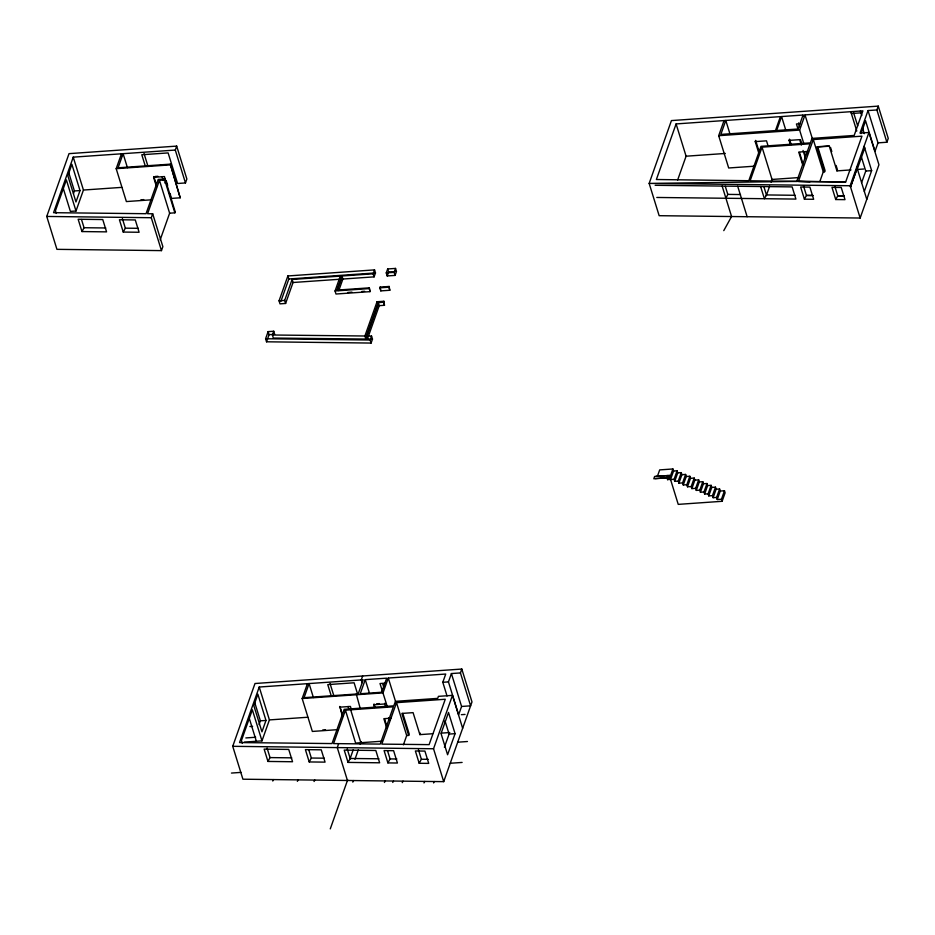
<?xml version="1.0" encoding="UTF-8"?>
<svg xmlns="http://www.w3.org/2000/svg" width="935" height="935" viewBox="0 0 935 935"><rect width="100%" height="100%" fill="white"/><g stroke="black" fill="none" stroke-linecap="round" stroke-linejoin="round"><path stroke-width="1.4" d="M878.257 106.122L876.89 109.956L868.019 110.575L860.025 133.109L868.942 132.478L850.16 185.749L860.153 218.03L659.152 215.693L649.159 183.412L671.435 120.58L878.257 106.122L888.25 138.403L886.883 142.237L878.012 142.868L875.02 151.295L865.588 120.837L861.042 133.647M864.326 191.43L871.63 170.637L864.162 146.269L864.723 148.092L857.348 168.884L866.78 199.342L860.153 218.03M866.78 199.342L878.935 164.759L868.942 132.478M857.161 168.277L850.534 186.965L857.161 168.277L856.752 167.061M122.029 155.619L121.468 153.796L73.246 157.15L53.552 212.689L146.047 213.706L158.202 179.427L165.039 178.947L164.689 179.941L159.453 180.303L147.601 213.718L152.685 213.776L162.865 246.665L161.463 250.615L56.93 249.341L46.75 216.441L69.026 153.644L176.68 146.105L186.86 179.006L185.469 182.944L177.592 183.494L168.125 152.919L141.793 154.743L145.159 165.612M73.503 193.487L74.403 190.962L68.851 173.022M80.013 190.565L75.969 201.96L67.858 175.733L71.89 164.35L80.013 190.565L74.403 190.962M63.276 188.414L70.394 211.392L76.004 211.006L83.437 190.039L73.246 157.15M151.856 199.786L126.377 201.563L116.185 168.674L121.468 153.796M176.68 146.105L175.289 150.056L123.093 153.679L118.091 167.797L170.287 164.151L180.198 197.799L171.198 198.43L170.205 193.568M161.463 250.615L151.283 217.715L152.685 213.776M180.198 197.799L170.287 164.151M160.154 239.933L169.632 213.192L159.453 180.303M169.632 213.192L174.868 212.829L175.219 211.848L164.431 176.563L153.585 177.323L156.554 186.883M372.481 339.125L367.397 339.066L366.45 336.027L371.534 336.086L372.481 339.125L371.078 343.063L266.545 341.801L265.598 338.75L268.123 331.633L273.733 331.235L274.68 334.286M337.418 289.967L341.263 279.144L340.317 276.106L292.106 279.46L293.041 282.499L285.607 303.454L279.997 303.852L279.062 300.813L287.875 275.954L374.538 269.888L375.484 272.926L374.082 276.865L342.888 279.027L338.797 290.586M266.545 341.801L269.07 334.672L268.123 331.633M280.932 301.234L288.822 278.992L287.875 275.954M367.397 339.066L379.248 305.651L384.484 305.289L383.888 301.257L377.05 301.736L377.997 304.775L365.842 339.054L273.347 338.049L272.401 334.999L273.733 331.235M285.607 303.454L284.672 300.416L292.106 279.46M374.538 269.888L373.147 273.815L341.941 275.989L336.939 290.107L369.302 287.84L369.968 291.65L335.981 294.022L335.046 290.984L340.317 276.106M369.968 291.65L369.302 287.84M379.867 287.84L380.136 287.08L389.135 286.461L389.813 290.259L380.814 290.89L379.867 287.84L388.867 287.22L389.135 286.461M365.842 339.054L364.895 336.004L377.05 301.736M380.814 290.89L380.136 287.08M366.45 336.027L378.301 302.613L383.537 302.239L383.888 301.257M371.078 343.063L370.131 340.024L371.534 336.086M395.073 275.404L394.138 272.354L395.528 268.415L387.663 268.964L386.26 272.903L387.207 275.954L395.073 275.404L396.475 271.466L395.528 268.415M232.733 746.317L254.998 683.508L461.808 669.051L471.988 701.94L443.716 781.648L242.913 779.206L232.733 746.317L433.536 748.76L452.47 695.371L438.421 696.353L437.709 698.375L395.493 701.332L393.752 705.831L344.185 709.303L332.03 743.57L239.535 742.565L259.229 687.026L363.212 679.792L358.21 693.887L304.062 697.674L309.076 683.555L313.4 697.533M259.03 724.625L260.374 720.827L254.823 702.886M265.984 720.441L261.952 731.824L253.829 705.609L257.873 694.214L265.984 720.441L260.374 720.827M244.351 742.11L261.975 740.871L269.409 719.915L259.229 687.026M337.839 729.651L312.348 731.439L302.169 698.538L307.451 683.672M342.526 716.759L339.837 706.439L342.374 714.632M345.436 710.179L333.585 743.594L380.183 744.096L393.401 706.813L345.436 710.179L355.616 743.068L382.134 741.21M338.669 743.641L337.266 747.591L347.446 780.48M351.011 708.823L350.66 709.805L360.852 742.706M356.258 694.015L360.232 708.485M362.663 675.982L361.261 679.92L362.114 682.667M365.246 679.64L360.255 693.747L381.69 692.239L386.693 678.155L365.246 679.64L369.489 693.349M349.924 759.103L353.243 749.753M330.277 828.878L347.691 779.79M354.949 759.337L358.327 749.788M360.267 744.33L361.237 741.607M447.047 695.991L442.804 682.293L445.726 674.042L388.294 678.039L383.023 692.893L302.169 698.538M385.384 706.72L384.811 703.225M396.51 702.664L381.807 744.12L429.107 744.634L445.27 699.251L396.51 702.664L406.69 735.553L403.406 744.821M406.69 735.553L408.677 735.413L409.191 733.975L402.81 713.358M432.695 733.73L419.885 734.629L420.399 733.192M451.406 673.562L461.586 706.463L458.629 714.784L448.449 681.896L451.406 673.562L460.429 672.931L461.808 669.051M455.076 733.659L447.596 754.744L441.039 733.543L448.508 712.47L455.076 733.659L449.092 734.08L444.394 747.252M729.931 133.822L725.794 120.451L720.85 134.406L775.466 130.584L780.409 116.63L676.098 123.923L656.382 179.508L748.795 180.712L760.996 146.327L810.4 142.868L811.989 138.403L854.181 135.446L862.912 110.844L805.012 114.9L799.624 130.082L803.784 143.534M677.653 179.987L686.091 156.203L676.098 123.923M754.171 166.208L728.681 167.984L718.688 135.692L724.052 120.568M758.951 153.62L755.235 141.617L755.655 140.425L759.372 152.428M762.048 147.169L750.127 180.782L796.749 181.367L810.072 143.803L762.048 147.169L772.041 179.45L771.083 182.138M781.578 116.548L776.634 130.503L798.093 128.995L803.036 115.04L781.578 116.548L785.739 130M657.539 475.95L659.689 469.896L672.908 468.973L673.551 471.041L670.547 479.515L674.088 479.269L677.092 470.796L673.551 471.041M766.314 195.59L769.657 186.17M669.904 477.446L669.273 475.366L667.66 479.912L667.017 477.843L667.824 475.564L669.273 475.366L678.237 504.374L722.112 501.3L725.116 492.827L724.473 490.758L720.254 491.05L717.25 499.524L721.469 499.232L724.473 490.758M790.32 144.434L789.07 140.39L789.502 139.186L791.174 144.574M672.908 468.973L669.098 479.713L667.824 475.564L656.066 476.289M677.735 472.865L681.276 472.619L678.272 481.093L674.731 481.338L677.735 472.865L677.092 470.796M681.919 474.688L685.612 474.431L682.608 482.904L678.915 483.161L681.919 474.688L681.276 472.619M686.255 476.499L689.843 476.254L686.839 484.727L683.251 484.973L686.255 476.499L685.612 474.431M690.486 478.323L694.214 478.054L691.21 486.539L687.482 486.796L690.486 478.323L689.843 476.254M809.955 181.846L798.443 181.39L813.275 139.56L861.941 136.159L845.672 181.963L798.443 181.39L649.159 183.412L850.16 185.749M694.857 480.134L698.667 479.865L695.652 488.339L691.853 488.608L694.857 480.134L694.214 478.054M699.298 481.934L702.793 481.689L699.789 490.174L696.294 490.408L699.298 481.934L698.667 479.865M703.436 483.757L706.989 483.512L703.973 491.985L700.432 492.242L703.436 483.757L702.793 481.689M707.62 485.581L711.126 485.335L708.122 493.82L704.616 494.066L707.62 485.581L706.989 483.512M819.925 181.285L823.279 171.853L813.275 139.56M711.769 487.416L715.485 487.147L712.47 495.632L708.753 495.889L711.769 487.416L711.126 485.335M823.279 171.853L824.588 171.76L825.044 170.474L817.739 146.888M716.128 489.227L719.611 488.982L716.607 497.455L713.113 497.7L716.128 489.227L715.485 487.147M851.037 169.901L836.942 170.895L837.398 169.609L836.1 165.448M164.946 183.096L165.869 180.467M387.207 275.954L388.598 272.015L387.663 268.964M861.591 182.746L865.752 171.047L861.228 156.472M725.922 198.267L727.792 194.386L725.279 186.264M123.245 232.067L119.423 219.76L135.283 219.947L139.093 232.266L123.245 232.067L125.348 228.163L122.38 218.603M309.216 761.943L305.406 749.625L321.254 749.823L325.064 762.13L309.216 761.943L311.332 758.04L308.784 749.835M81.964 231.564L78.154 219.257L102.757 219.55L106.567 231.868L81.964 231.564L84.045 227.731L81.509 219.515M267.948 761.441L264.137 749.122L288.728 749.426L292.55 761.745L267.948 761.441L270.028 757.595L267.071 748.023M348.03 762.411L344.22 750.104L375.823 750.489L379.633 762.796L348.03 762.411L350.169 758.472L347.201 748.9M387.896 762.902L384.086 750.583L393.612 750.7L397.422 763.018L387.896 762.902L390.059 758.904L387.522 750.7M419.184 763.276L415.374 750.969L424.911 751.085L428.721 763.392L419.184 763.276L421.369 759.243L418.412 749.671M763.93 186.825L766.443 194.936L764.398 198.711L760.622 186.532M804.404 199.178L800.64 186.988L809.885 187.105L813.66 199.284L804.404 199.178L806.438 195.438L803.516 185.948M272.775 781.029L273.569 779.58M297.365 781.344L298.16 779.883M314.055 781.508L314.838 780.082M352.799 782.116L353.64 780.561M384.414 782.466L385.243 780.935M392.747 782.443L393.518 781.041M402.237 782.642L403.043 781.157M423.976 782.934L424.806 781.426M433.583 782.934L434.343 781.543M835.738 199.541L831.975 187.362L841.231 187.468L845.006 199.646L835.738 199.541L837.76 195.836L834.838 186.334M723.772 230.641L731.579 216.534L722.147 186.077M851.353 113.532L860.971 112.843M116.185 168.674L170.018 164.911M800.36 123.689L796.433 123.969L798.093 129.322M155.21 176.47L157.922 176.283M755.235 141.617L766.513 140.834L768.173 146.164M789.07 140.39L799.706 139.654L801.365 145.042M83.437 190.039L121.725 187.374M686.091 156.203L725.326 153.457M817.833 146.994L829.158 146.199M808.179 151.412L798.735 152.066L802.604 164.56M140.928 199.81L143.745 199.611M856.67 169.515L863.718 169.013M865.752 171.047L871.63 170.637M772.041 179.45L799.296 177.545M288.822 278.992L375.484 272.926M388.598 272.015L395.166 271.559M386.26 272.903L394.138 272.354M293.041 282.499L339.837 279.249M335.046 290.984L369.021 288.599M347.726 292.468L351.946 292.164M361.798 291.475L364.615 291.288M279.062 300.813L284.672 300.416M269.07 334.672L273.277 334.379M667.824 475.564L654.617 476.488L653.81 478.767L667.017 477.843M655.26 478.568L668.467 477.645M385.512 683.146L380.007 683.532L387.265 706.591M442.804 682.293L448.449 681.896M376.723 703.786L379.423 703.599M384.542 703.985L373.766 704.733L374.619 707.479M339.569 707.187L350.415 706.428L351.256 709.162M269.409 719.915L307.697 717.25M461.586 706.463L470.609 705.831L460.429 672.931M249.879 726.542L252.625 726.355M390.9 718.197L383.853 718.688L386.821 728.283M461.341 714.679L465.057 714.422M322.692 729.978L325.509 729.779M245.835 737.937L255.687 737.247M441.226 733.133L449.77 732.537M457.718 742.191L467.442 741.513M231.459 773.058L241.02 772.392M450.238 763.264L462.112 762.434M718.688 135.692L799.624 130.082M660.601 478.089L668.373 477.551M798.443 181.39L845.672 181.963M655.143 185.294L792.144 186.895L795.919 199.073L656.802 197.46M837.772 195.812L844.387 195.894L837.76 195.836M46.75 216.441L151.283 217.715M84.045 227.731L105.772 227.965M125.348 228.163L138.322 228.315M272.401 334.999L364.895 336.004M265.598 338.75L370.131 340.024M270.028 757.595L291.743 757.841M311.332 758.04L324.305 758.18M350.169 758.472L378.909 758.788M390.059 758.904L396.872 758.986M421.369 759.243L428.195 759.325M727.792 194.386L740.485 194.55M766.443 194.936L795.089 195.298M876.89 109.956L886.883 142.237M868.019 110.575L878.012 142.868M860.41 111.02L861.801 115.543M862.596 128.118L864.314 133.658M853.526 112.469L857.687 125.933M850.792 111.697L856.776 131.029M830.525 147.403L831.811 151.564M836.942 170.895L829.205 145.918L816.851 146.783L824.588 171.76M805.012 114.9L812.503 139.116M803.036 115.04L803.422 116.256M798.595 122.894L799.846 126.915M806.286 151.599L807.127 154.287M800.547 139.782L801.798 143.826M804.299 151.914L805.549 155.958M803.036 150.43L805.538 158.506M799.495 152.522L803.364 165.004M737.703 186.264L747.135 216.721M719.611 488.982L720.254 491.05M721.469 499.232L722.112 501.3M716.607 497.455L717.25 499.524M712.47 495.632L713.113 497.7M708.122 493.82L708.753 495.889M703.973 491.985L704.616 494.066M699.789 490.174L700.432 492.242M695.652 488.339L696.294 490.408M691.21 486.539L691.853 488.608M686.839 484.727L687.482 486.796M682.608 482.904L683.251 484.973M678.272 481.093L678.915 483.161M674.088 479.269L674.731 481.338M388.867 287.22L389.813 290.259M383.537 302.239L384.484 305.289M373.147 273.815L374.082 276.865M378.301 302.613L379.248 305.651M341.941 275.989L342.888 279.027M452.47 695.371L462.65 728.26M444.99 720.838L449.092 734.08M433.536 748.76L443.716 781.648M419.885 734.629L413.083 712.645L401.875 713.428L408.677 735.413M388.294 678.039L395.926 702.711M382.66 683.59L383.888 687.587M388.785 717.694L389.626 720.429M384.624 719.073L386.751 725.922M374.035 703.973L374.888 706.72M357.544 693.899L354.108 682.784L327.764 684.607L331.13 695.488M348.042 706.486L348.849 709.081M175.289 150.056L185.469 182.944M166.395 181.273L167.669 185.375M164.689 179.941L174.868 212.829M162.059 176.621L163.274 180.513M153.854 176.563L156.39 184.768M123.093 153.679L127.429 167.669M261.975 740.871L252.356 709.782L241.417 740.602L242.258 743.302M249.259 718.279L256.365 741.268M76.004 211.006L66.373 179.906L55.445 210.726L56.275 213.425M330.008 683.403L333.795 695.628M144.025 153.527L147.812 165.764M813.053 195.508L806.438 195.427L813.041 195.52"/></g></svg>
